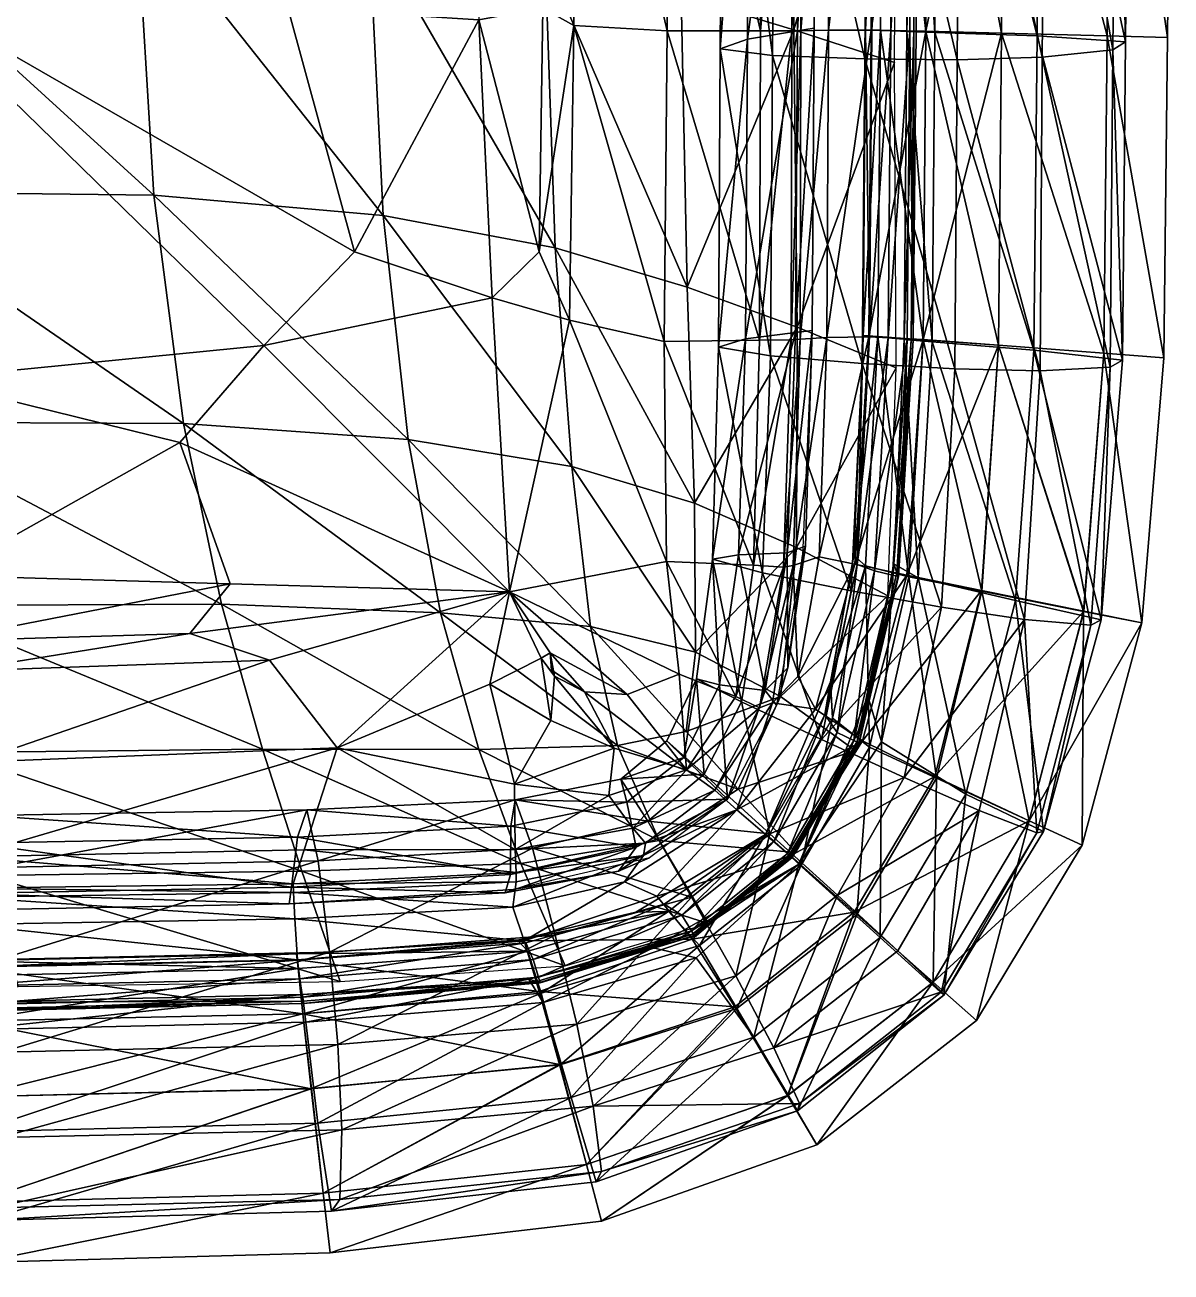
# Model space of a CAD drawing. Header units: centimetres. Extents: x -297 to 297, y -292 to 292.
# Drawn here: x 277.52 to 296.39, y -291.72 to -271.19 of the extents above; entities that cross this region are included whole.
import ezdxf

# ---------------------------------------------------------------- set-up
doc = ezdxf.new("R2010")
doc.units = ezdxf.units.CM
doc.layers.add('fabric', color=7, linetype='Continuous', true_color=0xe499b8)

msp = doc.modelspace()

# ---------------------------------------------------------------- meshes
at = {"layer": 'fabric', "color": 213, "true_color": 0xe158c7}
mesh = msp.add_polyface(dxfattribs=at)
corners = [(280.238, -281.206, 114.013), (281.547, -281.648, 114.074), (276.385, -281.826, 114.147), (276.052, -281.336, 114.131), (280.9, -280.391, 114.061), (276.176, -280.25, 114.15), (285.501, -280.52, 114.314), (269.122, -281.486, 114.812), (269.08, -280.312, 114.817), (281.847, -270.906, 113.877), (281.471, -264.896, 113.659), (284.951, -264.918, 113.647), (284.995, -271.1, 113.868), (275.445, -270.598, 114.016), (274.663, -261.69, 113.669), (282.946, -274.924, 114.047), (285.212, -275.679, 114.07), (281.452, -276.465, 114.09), (280.071, -278.065, 114.041), (275.843, -277.021, 114.164), (268.954, -276.791, 114.832), (279.641, -273.988, 229.042), (279.352, -269.185, 230.625), (274.271, -269.095, 232.444), (274.583, -273.929, 230.679), (280.13, -277.75, 227.476), (275.084, -277.73, 228.904), (283.83, -278.013, 226.117), (283.418, -274.323, 227.438), (283.185, -269.55, 228.818), (280.755, -280.725, 225.851), (275.697, -280.744, 227.073), (281.434, -283.115, 224.14), (284.365, -280.87, 224.752), (286.249, -274.859, 225.789), (286.524, -278.459, 224.725), (283.184, -263.446, 230.354), (286.084, -270.094, 226.97), (274.227, -262.983, 234.248), (279.326, -263.083, 232.302)]
mesh.append_faces([[corners[k] for k in face] for face in [(0, 1, 2), (2, 3, 0), (4, 0, 3), (3, 5, 4), (0, 4, 6), (6, 1, 0), (7, 3, 2), (8, 5, 3), (9, 10, 11), (11, 12, 9), (10, 9, 13), (13, 14, 10), (15, 9, 12), (12, 16, 15), (17, 15, 16), (16, 6, 17), (15, 17, 13), (13, 9, 15), (18, 4, 5), (5, 19, 18), (17, 18, 19), (19, 13, 17), (18, 17, 6), (6, 4, 18), (20, 19, 5), (21, 22, 23), (23, 24, 21), (25, 21, 24), (24, 26, 25), (21, 25, 27), (27, 28, 21), (22, 21, 28), (28, 29, 22), (30, 25, 26), (26, 31, 30), (32, 30, 31), (25, 30, 33), (33, 27, 25), (29, 28, 34), (28, 27, 35), (36, 29, 37), (38, 23, 22), (39, 22, 29), (29, 36, 39)]], dxfattribs={"vtx2": -1, "color": 213})
mesh = msp.add_polyface(dxfattribs=at)
corners = [(291.4, -265.462, 226.881), (291.346, -271.745, 226.215), (292.867, -271.761, 225.98), (289.829, -271.687, 225.986), (289.876, -265.424, 226.647), (289.01, -265.327, 225.769), (288.968, -271.582, 225.11), (290.515, -271.238, 221.035), (290.567, -264.949, 221.706), (290.567, -264.949, 221.458), (290.515, -271.238, 220.786), (290.24, -271.284, 221.752), (290.29, -265.001, 222.421), (289.459, -265.156, 224.068), (289.415, -271.423, 223.405), (291.776, -271.282, 131.295), (291.832, -264.965, 130.921), (292.143, -264.969, 142.95), (292.087, -271.293, 143.383), (291.464, -271.271, 121.68), (291.519, -264.961, 121.433), (290.749, -271.275, 110.215), (290.798, -264.956, 110.013), (291.505, -264.961, 110.013), (291.451, -271.275, 110.214), (290.295, -271.281, 110.669), (290.341, -264.953, 110.466), (286.62, -264.928, 113.643), (286.556, -271.195, 113.864), (286.049, -270.912, 113.852), (286.111, -264.925, 113.643), (284.995, -271.1, 113.868), (285.987, -274.923, 114.026), (288.424, -275.503, 224.065), (288.324, -270.703, 225.064), (286.084, -270.094, 226.97), (286.249, -274.859, 225.789), (283.185, -269.55, 228.818), (290.177, -271.266, 223.083), (290.221, -265.007, 224.089), (291.877, -265.45, 221.81), (291.837, -271.805, 221.063), (286.108, -263.966, 228.37), (288.15, -264.938, 113.643), (289.679, -264.948, 113.19), (289.631, -271.284, 113.396), (288.093, -271.286, 113.859), (290.189, -264.952, 111.828), (290.144, -271.283, 112.031), (291.658, -264.962, 118.023), (291.604, -271.273, 118.225), (292.352, -271.292, 118.181), (292.407, -264.97, 110.012), (291.411, -264.96, 118.154), (291.357, -271.267, 118.358)]
mesh.append_faces([[corners[k] for k in face] for face in [(0, 1, 2), (3, 4, 5), (5, 6, 3), (4, 3, 1), (1, 0, 4), (7, 8, 9), (9, 10, 7), (8, 7, 11), (11, 12, 8), (13, 14, 6), (6, 5, 13), (14, 13, 12), (12, 11, 14), (15, 16, 17), (17, 18, 15), (16, 15, 19), (19, 20, 16), (21, 22, 23), (23, 24, 21), (22, 21, 25), (25, 26, 22), (27, 28, 29), (30, 29, 31), (31, 29, 32), (33, 34, 35), (36, 35, 37), (34, 38, 39), (40, 39, 38), (38, 41, 40), (42, 35, 34), (43, 44, 45), (45, 46, 43), (27, 43, 46), (46, 28, 27), (47, 48, 45), (45, 44, 47), (48, 47, 26), (26, 25, 48), (49, 50, 51), (24, 23, 52), (53, 20, 19), (19, 54, 53), (49, 53, 54), (54, 50, 49)]], dxfattribs={"vtx2": -1, "color": 213})
mesh = msp.add_polyface(dxfattribs=at)
corners = [(292.191, -271.296, 201.417), (292.247, -264.971, 201.956), (292.247, -264.971, 211.671), (292.191, -271.296, 211.122), (292.191, -271.296, 189.455), (292.247, -264.971, 189.93), (292.247, -264.971, 177.231), (292.191, -271.296, 176.959), (292.191, -271.296, 164.869), (292.247, -264.971, 164.869), (292.925, -265.455, 226.649), (292.867, -271.761, 225.98), (294.27, -271.719, 225.142), (294.33, -265.385, 225.811), (291.4, -265.462, 226.881), (292.247, -264.971, 217.438), (292.191, -271.296, 216.85), (292.21, -264.97, 220.28), (292.154, -271.295, 219.65), (295.432, -271.599, 223.56), (295.494, -265.237, 224.226), (295.641, -271.462, 221.963), (295.702, -265.085, 222.626), (294.242, -265.008, 221.738), (294.183, -271.365, 221.078), (292.559, -264.978, 221.343), (292.502, -271.309, 220.686), (292.247, -264.971, 153.854), (292.191, -271.296, 154.126), (292.143, -264.969, 142.95), (292.087, -271.293, 143.383), (295.336, -271.368, 116.19), (295.395, -265, 115.987), (293.654, -264.982, 117.481), (293.597, -271.323, 117.683), (296.329, -271.394, 114.199), (296.389, -265.01, 113.995), (292.097, -264.969, 221.219), (292.041, -271.293, 220.569), (292.352, -271.292, 118.181), (292.407, -264.97, 117.979), (291.658, -264.962, 118.023), (292.407, -264.97, 110.012), (292.352, -271.291, 110.214), (291.451, -271.275, 110.214), (293.654, -264.982, 110.51), (293.597, -271.322, 110.712), (295.395, -265, 112.004), (295.336, -271.367, 112.207)]
mesh.append_faces([[corners[k] for k in face] for face in [(0, 1, 2), (2, 3, 0), (1, 0, 4), (4, 5, 1), (6, 7, 8), (8, 9, 6), (7, 6, 5), (5, 4, 7), (10, 11, 12), (12, 13, 10), (11, 10, 14), (15, 16, 3), (3, 2, 15), (16, 15, 17), (17, 18, 16), (19, 20, 13), (13, 12, 19), (20, 19, 21), (21, 22, 20), (23, 22, 21), (21, 24, 23), (25, 23, 24), (24, 26, 25), (27, 9, 8), (8, 28, 27), (29, 27, 28), (28, 30, 29), (31, 32, 33), (33, 34, 31), (32, 31, 35), (35, 36, 32), (37, 25, 26), (26, 38, 37), (17, 37, 38), (38, 18, 17), (39, 40, 41), (40, 39, 34), (34, 33, 40), (42, 43, 44), (43, 42, 45), (45, 46, 43), (47, 36, 35), (35, 48, 47), (45, 47, 48), (48, 46, 45)]], dxfattribs={"vtx2": -1, "color": 213})
mesh = msp.add_polyface(dxfattribs=at)
corners = [(291.346, -271.745, 226.215), (291.306, -276.763, 225.532), (292.831, -276.852, 225.283), (289.795, -276.637, 225.313), (289.829, -271.687, 225.986), (288.968, -271.582, 225.11), (288.941, -276.495, 224.441), (290.481, -276.217, 220.352), (290.515, -271.238, 221.035), (290.515, -271.238, 220.786), (290.481, -276.217, 220.104), (290.208, -276.252, 221.071), (290.24, -271.284, 221.752), (289.415, -271.423, 223.405), (289.386, -276.355, 222.73), (291.734, -276.339, 131.578), (291.776, -271.282, 131.295), (292.087, -271.293, 143.383), (291.424, -276.309, 121.867), (291.464, -271.271, 121.68), (290.724, -276.334, 110.369), (290.749, -271.275, 110.215), (291.451, -271.275, 110.214), (291.415, -276.325, 110.367), (290.281, -276.361, 110.825), (290.295, -271.281, 110.669), (285.987, -274.923, 114.026), (286.049, -270.912, 113.852), (286.556, -271.195, 113.864), (286.487, -276.049, 114.072), (285.212, -275.679, 114.07), (284.995, -271.1, 113.868), (288.543, -279.061, 223.228), (288.424, -275.503, 224.065), (286.249, -274.859, 225.789), (286.084, -270.094, 226.97), (286.524, -278.459, 224.725), (283.418, -274.323, 227.438), (290.236, -276.164, 222.237), (291.866, -276.832, 220.356), (291.837, -271.805, 221.063), (290.177, -271.266, 223.083), (288.324, -270.703, 225.064), (288.045, -276.402, 114.053), (288.093, -271.286, 113.859), (289.612, -276.378, 113.561), (289.631, -271.284, 113.396), (290.144, -271.283, 112.031), (290.134, -276.37, 112.187), (291.604, -271.273, 118.225), (291.564, -276.316, 118.378), (292.309, -276.37, 118.333), (292.352, -271.291, 110.214), (291.318, -276.299, 118.511), (291.357, -271.267, 118.358)]
mesh.append_faces([[corners[k] for k in face] for face in [(0, 1, 2), (3, 4, 5), (5, 6, 3), (4, 3, 1), (1, 0, 4), (7, 8, 9), (9, 10, 7), (8, 7, 11), (11, 12, 8), (13, 14, 6), (6, 5, 13), (14, 13, 12), (12, 11, 14), (15, 16, 17), (16, 15, 18), (18, 19, 16), (20, 21, 22), (22, 23, 20), (21, 20, 24), (24, 25, 21), (26, 27, 28), (28, 29, 26), (30, 26, 29), (26, 30, 31), (32, 33, 34), (35, 34, 33), (36, 34, 37), (38, 39, 40), (40, 41, 38), (33, 38, 41), (41, 42, 33), (43, 29, 28), (28, 44, 43), (45, 43, 44), (44, 46, 45), (47, 48, 45), (45, 46, 47), (48, 47, 25), (25, 24, 48), (49, 50, 51), (23, 22, 52), (53, 50, 49), (49, 54, 53), (18, 53, 54), (54, 19, 18)]], dxfattribs={"vtx2": -1, "color": 213})
mesh = msp.add_polyface(dxfattribs=at)
corners = [(292.146, -276.379, 200.921), (292.191, -271.296, 201.417), (292.191, -271.296, 211.122), (292.146, -276.379, 210.553), (292.146, -276.379, 189.075), (292.191, -271.296, 189.455), (292.191, -271.296, 176.959), (292.146, -276.379, 176.753), (292.146, -276.379, 164.869), (292.191, -271.296, 164.869), (294.237, -276.88, 224.432), (294.27, -271.719, 225.142), (292.867, -271.761, 225.98), (292.831, -276.852, 225.283), (291.346, -271.745, 226.215), (292.191, -271.296, 216.85), (292.146, -276.379, 216.23), (292.154, -271.295, 219.65), (292.109, -276.376, 218.998), (295.389, -276.824, 222.845), (295.432, -271.599, 223.56), (295.588, -276.705, 221.252), (295.641, -271.462, 221.963), (294.131, -276.542, 220.382), (292.456, -276.406, 220.008), (292.502, -271.309, 220.686), (294.183, -271.365, 221.078), (292.087, -271.293, 143.383), (292.043, -276.369, 143.711), (291.734, -276.339, 131.578), (292.146, -276.379, 154.331), (292.191, -271.296, 154.126), (295.282, -276.593, 116.343), (295.336, -271.368, 116.19), (293.597, -271.323, 117.683), (293.55, -276.461, 117.836), (296.271, -276.668, 114.352), (296.329, -271.394, 114.199), (291.997, -276.368, 219.902), (292.041, -271.293, 220.569), (292.309, -276.37, 118.333), (292.352, -271.292, 118.181), (291.604, -271.273, 118.225), (292.352, -271.291, 110.214), (292.309, -276.368, 110.367), (291.415, -276.325, 110.367), (293.597, -271.322, 110.712), (293.55, -276.459, 110.865), (295.283, -276.591, 112.36), (295.336, -271.367, 112.207)]
mesh.append_faces([[corners[k] for k in face] for face in [(0, 1, 2), (2, 3, 0), (1, 0, 4), (4, 5, 1), (6, 7, 8), (8, 9, 6), (7, 6, 5), (5, 4, 7), (10, 11, 12), (13, 12, 14), (15, 16, 3), (3, 2, 15), (16, 15, 17), (17, 18, 16), (19, 20, 11), (11, 10, 19), (20, 19, 21), (21, 22, 20), (23, 24, 25), (25, 26, 23), (21, 23, 26), (26, 22, 21), (27, 28, 29), (30, 28, 27), (27, 31, 30), (8, 30, 31), (31, 9, 8), (32, 33, 34), (34, 35, 32), (33, 32, 36), (36, 37, 33), (38, 18, 17), (17, 39, 38), (24, 38, 39), (39, 25, 24), (40, 41, 42), (41, 40, 35), (35, 34, 41), (43, 44, 45), (44, 43, 46), (46, 47, 44), (48, 47, 46), (46, 49, 48), (36, 48, 49), (49, 37, 36)]], dxfattribs={"vtx2": -1, "color": 213})
mesh = msp.add_polyface(dxfattribs=at)
corners = [(291.904, -280.269, 200.54), (292.146, -276.379, 200.921), (292.146, -276.379, 210.553), (291.902, -280.267, 210.087), (291.904, -280.269, 188.806), (292.146, -276.379, 189.075), (292.146, -276.379, 176.753), (291.904, -280.269, 176.615), (291.904, -280.269, 164.869), (292.146, -276.379, 164.869), (292.831, -276.852, 225.283), (292.61, -280.775, 224.683), (293.976, -280.978, 223.803), (294.237, -276.88, 224.432), (292.867, -271.761, 225.98), (291.306, -276.763, 225.532), (292.146, -276.379, 216.23), (291.896, -280.262, 215.716), (292.109, -276.376, 218.998), (291.875, -280.208, 218.466), (295.07, -281.068, 222.19), (295.389, -276.824, 222.845), (295.238, -280.984, 220.595), (295.588, -276.705, 221.252), (294.131, -276.542, 220.382), (293.828, -280.663, 219.771), (292.456, -276.406, 220.008), (292.228, -280.292, 219.451), (292.146, -276.379, 154.331), (291.904, -280.269, 154.47), (292.043, -276.369, 143.711), (291.805, -280.246, 143.929), (294.95, -280.845, 116.456), (295.282, -276.593, 116.343), (293.55, -276.461, 117.836), (293.274, -280.513, 117.945), (295.906, -281.034, 114.472), (296.271, -276.668, 114.352), (291.997, -276.368, 219.902), (291.828, -280.061, 219.372), (292.07, -280.276, 118.449), (292.309, -276.37, 118.333), (291.564, -276.316, 118.378), (292.041, -280.247, 110.485), (292.309, -276.368, 110.367), (293.55, -276.459, 110.865), (293.267, -280.502, 110.985), (295.283, -276.591, 112.36), (294.951, -280.842, 112.48)]
mesh.append_faces([[corners[k] for k in face] for face in [(0, 1, 2), (2, 3, 0), (1, 0, 4), (4, 5, 1), (6, 7, 8), (8, 9, 6), (7, 6, 5), (5, 4, 7), (10, 11, 12), (12, 13, 10), (14, 10, 13), (11, 10, 15), (16, 17, 3), (3, 2, 16), (17, 16, 18), (18, 19, 17), (20, 21, 13), (13, 12, 20), (21, 20, 22), (22, 23, 21), (24, 23, 22), (22, 25, 24), (26, 24, 25), (25, 27, 26), (28, 9, 8), (8, 29, 28), (30, 28, 29), (29, 31, 30), (32, 33, 34), (34, 35, 32), (33, 32, 36), (36, 37, 33), (38, 26, 27), (27, 39, 38), (18, 38, 39), (39, 19, 18), (40, 41, 42), (41, 40, 35), (35, 34, 41), (43, 44, 45), (45, 46, 43), (47, 37, 36), (36, 48, 47), (45, 47, 48), (48, 46, 45)]], dxfattribs={"vtx2": -1, "color": 213})
mesh = msp.add_polyface(dxfattribs=at)
corners = [(291.306, -276.763, 225.532), (291.122, -280.504, 224.96), (292.61, -280.775, 224.683), (289.661, -280.209, 224.765), (289.795, -276.637, 225.313), (288.941, -276.495, 224.441), (288.84, -279.981, 223.901), (290.37, -279.768, 219.81), (290.481, -276.217, 220.352), (290.481, -276.217, 220.104), (290.323, -279.922, 219.579), (290.071, -279.881, 220.503), (290.208, -276.252, 221.071), (289.386, -276.355, 222.73), (289.268, -279.911, 222.174), (291.507, -280.178, 131.758), (291.734, -276.339, 131.578), (292.043, -276.369, 143.711), (291.805, -280.246, 143.929), (291.223, -280.069, 121.979), (291.424, -276.309, 121.867), (290.598, -279.944, 110.481), (290.724, -276.334, 110.369), (291.415, -276.325, 110.367), (291.181, -280.065, 110.484), (290.169, -280.087, 110.942), (290.281, -276.361, 110.825), (286.487, -276.049, 114.072), (285.501, -280.52, 114.314), (285.212, -275.679, 114.07), (288.561, -281.514, 222.476), (288.543, -279.061, 223.228), (286.524, -278.459, 224.725), (286.832, -281.094, 223.672), (283.83, -278.013, 226.117), (286.249, -274.859, 225.789), (290.236, -276.164, 222.237), (288.424, -275.503, 224.065), (290.221, -279.793, 221.551), (291.866, -276.832, 220.356), (291.727, -280.59, 219.786), (288.045, -276.402, 114.053), (289.612, -276.378, 113.561), (289.513, -280.081, 113.686), (288.085, -280.021, 114.196), (290.134, -276.37, 112.187), (290.007, -280.118, 112.306), (291.564, -276.316, 118.378), (291.361, -280.092, 118.495), (292.07, -280.276, 118.449), (292.309, -276.368, 110.367), (292.041, -280.247, 110.485), (291.318, -276.299, 118.511), (291.169, -279.922, 118.613)]
mesh.append_faces([[corners[k] for k in face] for face in [(0, 1, 2), (3, 4, 5), (5, 6, 3), (4, 3, 1), (1, 0, 4), (7, 8, 9), (9, 10, 7), (8, 7, 11), (11, 12, 8), (13, 14, 6), (6, 5, 13), (14, 13, 12), (12, 11, 14), (15, 16, 17), (17, 18, 15), (16, 15, 19), (19, 20, 16), (21, 22, 23), (23, 24, 21), (22, 21, 25), (25, 26, 22), (27, 28, 29), (30, 31, 32), (33, 32, 34), (35, 32, 31), (36, 37, 31), (31, 38, 36), (39, 36, 38), (38, 40, 39), (41, 42, 43), (43, 44, 41), (27, 41, 44), (44, 28, 27), (45, 46, 43), (43, 42, 45), (46, 45, 26), (26, 25, 46), (47, 48, 49), (50, 51, 24), (24, 23, 50), (52, 20, 19), (19, 53, 52), (47, 52, 53), (53, 48, 47)]], dxfattribs={"vtx2": -1, "color": 213})
mesh = msp.add_polyface(dxfattribs=at)
corners = [(287.776, -284.299, 224.509), (287.332, -283.605, 223.664), (285.592, -283.947, 223.961), (288.705, -283.525, 224.409), (288.091, -282.976, 223.572), (288.367, -283.251, 221.776), (288.575, -281.955, 223.631), (287.432, -283.984, 221.894), (285.521, -284.378, 222.232), (289.09, -283.938, 219.376), (287.583, -284.726, 220.203), (286.832, -281.094, 223.672), (287.277, -283.05, 222.494), (288.407, -282.82, 221.931), (288.561, -281.514, 222.476), (286.524, -278.459, 224.725), (283.83, -278.013, 226.117), (284.365, -280.87, 224.752), (284.993, -283.12, 223.272), (287.962, -284.615, 221.052), (289.265, -283.77, 220.811), (285.687, -284.994, 221.603), (288.29, -281.878, 114.257), (287.437, -282.211, 114.402), (285.501, -280.52, 114.314), (288.085, -280.021, 114.196), (288.412, -283.452, 114.003), (285.59, -284.765, 113.68), (285.582, -283.689, 114.194), (287.133, -283.874, 114.245), (287.219, -283.094, 114.392), (286.18, -282.639, 114.441), (287.53, -284.413, 113.767), (285.173, -282.043, 114.399), (288.88, -283.786, 112.441), (286.731, -282.167, 114.715), (286.237, -281.912, 114.948), (286.191, -281.812, 114.554), (286.166, -281.528, 114.955), (286.02, -281.612, 114.854)]
mesh.append_faces([[corners[k] for k in face] for face in [(0, 1, 2), (1, 0, 3), (3, 4, 1), (5, 4, 6), (7, 8, 2), (2, 1, 7), (5, 7, 1), (1, 4, 5), (7, 5, 9), (9, 10, 7), (11, 12, 13), (13, 14, 11), (15, 11, 14), (16, 17, 11), (12, 11, 17), (17, 18, 12), (12, 19, 20), (20, 13, 12), (19, 12, 18), (18, 21, 19), (22, 23, 24), (24, 25, 22), (26, 23, 22), (27, 28, 29), (30, 29, 28), (28, 31, 30), (29, 30, 26), (26, 32, 29), (33, 31, 28), (32, 26, 34), (35, 23, 26), (26, 30, 35), (36, 35, 30), (30, 31, 36), (35, 36, 37), (37, 38, 35), (23, 35, 38), (38, 24, 23), (39, 33, 24), (24, 38, 39), (36, 39, 38), (38, 37, 36), (39, 36, 31), (31, 33, 39)]], dxfattribs={"vtx2": -1, "color": 213})
mesh = msp.add_polyface(dxfattribs=at)
corners = [(289.782, -284.504, 224.529), (288.705, -283.525, 224.409), (287.776, -284.299, 224.509), (289.316, -282.333, 224.479), (289.661, -280.209, 224.765), (288.84, -279.981, 223.901), (288.575, -281.955, 223.631), (288.091, -282.976, 223.572), (290.636, -282.953, 224.629), (290.082, -281.772, 219.56), (290.37, -279.768, 219.81), (290.323, -279.922, 219.579), (289.894, -282.387, 219.384), (289.706, -282.149, 220.172), (289.09, -283.938, 219.376), (290.071, -279.881, 220.503), (288.954, -282.052, 221.862), (289.268, -279.911, 222.174), (288.367, -283.251, 221.776), (289.826, -282.352, 111.032), (290.244, -281.917, 110.556), (290.535, -282.452, 110.576), (289.242, -284.11, 110.836), (290.169, -280.087, 110.942), (289.958, -282.246, 221.027), (288.561, -281.514, 222.476), (288.407, -282.82, 221.931), (289.265, -283.77, 220.811), (291.188, -283.134, 219.451), (290.212, -284.815, 219.35), (290.221, -279.793, 221.551), (288.543, -279.061, 223.228), (289.227, -282.244, 113.773), (288.29, -281.878, 114.257), (288.085, -280.021, 114.196), (289.513, -280.081, 113.686), (288.412, -283.452, 114.003), (287.736, -284.658, 112.397), (288.88, -283.786, 112.441), (289.613, -282.432, 112.401), (290.007, -280.118, 112.306), (291.307, -282.975, 110.585), (290.124, -284.867, 110.629), (290.077, -284.83, 144.058), (289.853, -284.629, 131.827), (290.895, -282.84, 131.825), (289.712, -284.515, 120.138), (290.687, -282.544, 122.003)]
mesh.append_faces([[corners[k] for k in face] for face in [(0, 1, 2), (3, 4, 5), (5, 6, 3), (1, 3, 6), (6, 7, 1), (3, 1, 0), (0, 8, 3), (4, 3, 8), (9, 10, 11), (11, 12, 9), (13, 9, 12), (12, 14, 13), (9, 13, 15), (15, 10, 9), (16, 6, 5), (5, 17, 16), (13, 16, 17), (17, 15, 13), (16, 13, 14), (14, 18, 16), (6, 16, 18), (19, 20, 21), (21, 22, 19), (20, 19, 23), (24, 25, 26), (26, 27, 24), (28, 24, 27), (27, 29, 28), (25, 24, 30), (30, 31, 25), (32, 33, 34), (34, 35, 32), (33, 32, 36), (37, 38, 22), (39, 38, 36), (36, 32, 39), (40, 39, 32), (32, 35, 40), (39, 40, 23), (23, 19, 39), (38, 39, 19), (19, 22, 38), (41, 42, 22), (43, 44, 45), (44, 46, 47)]], dxfattribs={"vtx2": -1, "color": 213})
mesh = msp.add_polyface(dxfattribs=at)
corners = [(290.152, -284.897, 200.297), (291.255, -283.016, 200.344), (291.247, -283.009, 209.846), (290.14, -284.886, 209.787), (290.152, -284.897, 188.635), (291.255, -283.016, 188.668), (291.255, -283.016, 176.544), (290.152, -284.897, 176.527), (291.255, -283.016, 164.869), (290.152, -284.897, 164.869), (292.61, -280.775, 224.683), (291.122, -280.504, 224.96), (290.636, -282.953, 224.629), (291.995, -283.579, 224.304), (289.782, -284.504, 224.529), (289.661, -280.209, 224.765), (291.224, -282.987, 215.447), (291.251, -282.786, 218.194), (290.261, -285.008, 218.621), (290.104, -284.854, 215.38), (290.783, -282.006, 118.662), (290.817, -282.603, 118.591), (291.361, -280.092, 118.495), (291.169, -279.922, 118.613), (290.687, -282.544, 122.003), (291.223, -280.069, 121.979), (289.712, -284.515, 120.138), (291.255, -283.016, 154.541), (291.165, -282.972, 144.035), (291.805, -280.246, 143.929), (290.152, -284.897, 154.559), (290.077, -284.83, 144.058), (290.244, -281.917, 110.556), (290.598, -279.944, 110.481), (291.181, -280.065, 110.484), (290.535, -282.452, 110.576), (290.169, -280.087, 110.942), (289.958, -282.246, 221.027), (291.188, -283.134, 219.451), (291.727, -280.59, 219.786), (290.221, -279.793, 221.551), (291.398, -282.239, 219.131), (291.624, -282.991, 219.156), (291.425, -283.08, 118.539), (290.301, -285.023, 118.576), (289.242, -284.11, 110.836), (291.307, -282.975, 110.585), (292.041, -280.247, 110.485), (290.124, -284.867, 110.629), (292.501, -283.563, 111.087), (290.895, -282.84, 131.825), (291.507, -280.178, 131.758), (289.853, -284.629, 131.827)]
mesh.append_faces([[corners[k] for k in face] for face in [(0, 1, 2), (2, 3, 0), (1, 0, 4), (4, 5, 1), (6, 5, 4), (4, 7, 6), (8, 6, 7), (7, 9, 8), (10, 11, 12), (13, 12, 14), (12, 11, 15), (16, 17, 18), (18, 19, 16), (2, 16, 19), (19, 3, 2), (20, 21, 22), (22, 23, 20), (24, 20, 23), (23, 25, 24), (20, 24, 26), (26, 21, 20), (27, 28, 29), (27, 8, 9), (9, 30, 27), (28, 27, 30), (30, 31, 28), (32, 33, 34), (34, 35, 32), (36, 33, 32), (37, 38, 39), (39, 40, 37), (41, 42, 18), (18, 17, 41), (22, 21, 43), (44, 43, 21), (21, 26, 44), (45, 35, 46), (47, 46, 35), (35, 34, 47), (48, 46, 49), (50, 24, 25), (25, 51, 50), (28, 50, 51), (50, 28, 31), (24, 50, 52)]], dxfattribs={"vtx2": -1, "color": 213})
mesh = msp.add_polyface(dxfattribs=at)
corners = [(291.255, -283.016, 200.344), (291.904, -280.269, 200.54), (291.902, -280.267, 210.087), (291.247, -283.009, 209.846), (291.255, -283.016, 188.668), (291.904, -280.269, 188.806), (291.255, -283.016, 176.544), (291.255, -283.016, 164.869), (291.904, -280.269, 164.869), (291.904, -280.269, 176.615), (291.995, -283.579, 224.304), (293.23, -284.121, 223.373), (293.976, -280.978, 223.803), (292.61, -280.775, 224.683), (290.636, -282.953, 224.629), (291.224, -282.987, 215.447), (291.896, -280.262, 215.716), (291.251, -282.786, 218.194), (291.875, -280.208, 218.466), (294.178, -284.488, 221.702), (295.07, -281.068, 222.19), (294.288, -284.468, 220.097), (295.238, -280.984, 220.595), (293.012, -283.852, 219.364), (291.624, -282.991, 219.156), (292.228, -280.292, 219.451), (293.828, -280.663, 219.771), (291.805, -280.246, 143.929), (291.904, -280.269, 154.47), (291.255, -283.016, 154.541), (294.056, -284.295, 116.538), (294.95, -280.845, 116.456), (293.274, -280.513, 117.945), (292.53, -283.592, 118.017), (294.924, -284.694, 114.571), (295.906, -281.034, 114.472), (291.398, -282.239, 219.131), (291.828, -280.061, 219.372), (291.425, -283.08, 118.539), (292.07, -280.276, 118.449), (291.361, -280.092, 118.495), (291.218, -285.836, 118.042), (291.307, -282.975, 110.585), (292.041, -280.247, 110.485), (293.267, -280.502, 110.985), (292.501, -283.563, 111.087), (291.507, -280.178, 131.758), (291.165, -282.972, 144.035), (294.951, -280.842, 112.48), (294.056, -284.293, 112.585)]
mesh.append_faces([[corners[k] for k in face] for face in [(0, 1, 2), (2, 3, 0), (1, 0, 4), (4, 5, 1), (6, 7, 8), (8, 9, 6), (4, 6, 9), (9, 5, 4), (10, 11, 12), (12, 13, 10), (14, 10, 13), (15, 3, 2), (2, 16, 15), (17, 15, 16), (16, 18, 17), (19, 20, 12), (12, 11, 19), (20, 19, 21), (21, 22, 20), (23, 24, 25), (25, 26, 23), (21, 23, 26), (26, 22, 21), (27, 28, 29), (7, 29, 28), (28, 8, 7), (30, 31, 32), (32, 33, 30), (31, 30, 34), (34, 35, 31), (36, 17, 18), (18, 37, 36), (24, 36, 37), (37, 25, 24), (38, 39, 40), (41, 33, 38), (39, 38, 33), (33, 32, 39), (42, 43, 44), (44, 45, 42), (46, 27, 47), (48, 49, 45), (45, 44, 48), (49, 48, 35), (35, 34, 49)]], dxfattribs={"vtx2": -1, "color": 213})
mesh = msp.add_polyface(dxfattribs=at)
corners = [(286.253, -286.175, 225.008), (282.533, -286.455, 225.599), (282.673, -287.978, 225.344), (282.351, -284.953, 225.385), (285.876, -284.745, 224.82), (285.592, -283.947, 223.961), (282.164, -284.109, 224.515), (277.011, -285.063, 226.216), (277.1, -286.578, 226.444), (281.874, -285.657, 220.432), (285.43, -285.478, 219.867), (285.557, -285.423, 219.634), (281.874, -285.657, 220.183), (281.908, -285.383, 221.15), (285.516, -285.175, 220.559), (276.877, -284.206, 225.341), (282.011, -284.56, 222.808), (285.521, -284.378, 222.232), (282.049, -286.892, 131.551), (282.006, -286.586, 121.849), (285.766, -286.304, 121.967), (285.888, -286.576, 131.74), (285.976, -286.866, 143.907), (282.092, -287.197, 143.679), (281.962, -285.904, 110.355), (285.555, -285.715, 110.471), (285.741, -286.271, 110.474), (282.01, -286.582, 110.353), (281.942, -285.473, 110.811), (285.611, -285.297, 110.934), (280.755, -280.725, 225.851), (281.434, -283.115, 224.14), (284.993, -283.12, 223.272), (284.365, -280.87, 224.752), (282.713, -286.939, 220.437), (282.081, -285.123, 222.317), (276.888, -285.192, 223.26), (286.413, -286.679, 219.841), (285.687, -284.994, 221.603), (282.661, -283.091, 114.095), (282.116, -284.77, 113.561), (276.562, -284.883, 113.678), (281.547, -281.648, 114.074), (276.681, -283.325, 114.152), (285.501, -280.52, 114.314), (285.173, -282.043, 114.399), (285.582, -283.689, 114.194), (285.59, -284.765, 113.68), (285.611, -285.141, 112.298), (281.935, -285.33, 112.173), (285.798, -286.439, 118.485), (282.018, -286.726, 118.363), (282.099, -287.468, 118.319), (285.987, -287.105, 110.475), (281.991, -286.482, 118.497), (285.633, -286.259, 118.603)]
mesh.append_faces([[corners[k] for k in face] for face in [(0, 1, 2), (3, 4, 5), (5, 6, 3), (7, 3, 6), (8, 1, 3), (4, 3, 1), (9, 10, 11), (11, 12, 9), (10, 9, 13), (13, 14, 10), (15, 6, 16), (17, 16, 6), (6, 5, 17), (16, 17, 14), (14, 13, 16), (18, 19, 20), (20, 21, 18), (21, 22, 23), (24, 25, 26), (26, 27, 24), (25, 24, 28), (28, 29, 25), (30, 31, 32), (32, 33, 30), (34, 35, 36), (35, 34, 37), (31, 35, 38), (38, 32, 31), (39, 40, 41), (42, 39, 43), (39, 42, 44), (44, 45, 39), (46, 39, 45), (39, 46, 47), (47, 40, 39), (48, 49, 40), (40, 47, 48), (49, 48, 29), (29, 28, 49), (50, 51, 52), (27, 26, 53), (54, 51, 50), (50, 55, 54), (19, 54, 55), (55, 20, 19)]], dxfattribs={"vtx2": -1, "color": 213})
mesh = msp.add_polyface(dxfattribs=at)
corners = [(269.665, -285.211, 227.327), (277.011, -285.063, 226.216), (276.877, -284.206, 225.341), (269.717, -286.73, 227.56), (277.1, -286.578, 226.444), (282.533, -286.455, 225.599), (277.141, -288.101, 226.207), (282.164, -284.109, 224.515), (282.351, -284.953, 225.385), (276.501, -285.765, 221.277), (281.874, -285.657, 220.432), (281.874, -285.657, 220.183), (276.501, -285.765, 221.028), (276.551, -285.488, 221.992), (281.908, -285.383, 221.15), (282.011, -284.56, 222.808), (276.7, -284.658, 223.639), (269.558, -284.35, 226.45), (269.389, -284.801, 224.748), (282.049, -286.892, 131.551), (282.092, -287.197, 143.679), (276.592, -287.323, 143.379), (276.574, -287.015, 131.407), (282.006, -286.586, 121.849), (276.556, -286.705, 121.915), (282.107, -287.298, 154.311), (276.598, -287.426, 154.1), (276.536, -285.999, 110.494), (281.962, -285.904, 110.355), (282.01, -286.582, 110.353), (276.557, -286.696, 110.493), (276.525, -285.551, 110.948), (281.942, -285.473, 110.811), (275.697, -280.744, 227.073), (276.329, -283.166, 225.191), (281.434, -283.115, 224.14), (282.081, -285.123, 222.317), (276.888, -285.192, 223.26), (277.409, -287.02, 221.306), (282.713, -286.939, 220.437), (269.849, -285.392, 224.502), (270.245, -287.176, 222.489), (276.562, -284.883, 113.678), (276.681, -283.325, 114.152), (282.661, -283.091, 114.095), (276.385, -281.826, 114.147), (281.547, -281.648, 114.074), (269.18, -285.027, 114.358), (281.935, -285.33, 112.173), (276.522, -285.402, 112.31), (282.116, -284.77, 113.561), (282.102, -287.261, 219.074), (282.09, -287.15, 219.98), (276.592, -287.276, 220.808), (276.592, -287.593, 118.46), (282.099, -287.468, 118.319), (282.018, -286.726, 118.363), (276.56, -286.846, 118.504), (282.097, -287.468, 110.352), (276.591, -287.593, 110.493), (281.991, -286.482, 118.497), (276.55, -286.6, 118.635)]
mesh.append_faces([[corners[k] for k in face] for face in [(0, 1, 2), (3, 4, 1), (5, 4, 6), (7, 2, 1), (8, 1, 4), (9, 10, 11), (11, 12, 9), (10, 9, 13), (13, 14, 10), (15, 16, 2), (16, 15, 14), (14, 13, 16), (17, 2, 16), (18, 16, 13), (19, 20, 21), (21, 22, 19), (23, 19, 22), (22, 24, 23), (20, 25, 26), (27, 28, 29), (29, 30, 27), (28, 27, 31), (31, 32, 28), (33, 34, 35), (36, 35, 34), (34, 37, 36), (37, 38, 39), (40, 37, 34), (41, 38, 37), (42, 43, 44), (43, 45, 46), (43, 42, 47), (48, 49, 42), (42, 50, 48), (49, 48, 32), (32, 31, 49), (51, 52, 53), (54, 55, 56), (56, 57, 54), (58, 59, 30), (30, 29, 58), (60, 23, 24), (24, 61, 60), (56, 60, 61), (61, 57, 56)]], dxfattribs={"vtx2": -1, "color": 213})
mesh = msp.add_polyface(dxfattribs=at)
corners = [(290.152, -284.897, 188.635), (290.152, -284.897, 200.297), (288.544, -286.187, 200.363), (288.544, -286.187, 176.551), (290.152, -284.897, 176.527), (290.897, -285.518, 224.175), (289.223, -286.847, 224.323), (289.85, -288.03, 223.39), (291.892, -286.431, 223.212), (289.782, -284.504, 224.529), (291.995, -283.579, 224.304), (293.23, -284.121, 223.373), (288.513, -286.158, 215.473), (290.104, -284.854, 215.38), (290.261, -285.008, 218.621), (290.27, -288.947, 221.724), (290.241, -289.066, 220.125), (292.651, -287.161, 219.895), (292.612, -287.106, 221.506), (294.178, -284.488, 221.702), (294.288, -284.468, 220.097), (291.603, -286.215, 219.218), (289.519, -287.856, 219.392), (293.012, -283.852, 219.364), (291.624, -282.991, 219.156), (292.474, -286.949, 116.57), (294.056, -284.295, 116.538), (292.53, -283.592, 118.017), (291.218, -285.836, 118.042), (293.186, -287.581, 114.615), (294.924, -284.694, 114.571), (290.079, -288.813, 116.533), (289.239, -287.381, 118.011), (290.556, -289.628, 114.566), (291.425, -283.08, 118.539), (290.301, -285.023, 118.576), (288.507, -286.241, 110.58), (290.124, -284.867, 110.629), (291.173, -285.795, 111.133), (289.206, -287.355, 111.082), (292.501, -283.563, 111.087), (294.056, -284.293, 112.585), (292.473, -286.948, 112.632), (290.077, -288.813, 112.58)]
mesh.append_faces([[corners[k] for k in face] for face in [(0, 1, 2), (3, 4, 0), (5, 6, 7), (7, 8, 5), (6, 5, 9), (9, 5, 10), (11, 10, 5), (5, 8, 11), (12, 13, 14), (15, 16, 17), (17, 18, 15), (7, 15, 18), (18, 8, 7), (18, 19, 11), (11, 8, 18), (19, 18, 17), (17, 20, 19), (14, 21, 22), (16, 22, 21), (21, 17, 16), (23, 20, 17), (17, 21, 23), (24, 23, 21), (21, 14, 24), (25, 26, 27), (27, 28, 25), (26, 25, 29), (29, 30, 26), (31, 25, 28), (28, 32, 31), (25, 31, 33), (33, 29, 25), (34, 35, 28), (32, 28, 35), (36, 37, 38), (38, 39, 36), (40, 38, 37), (41, 42, 38), (38, 40, 41), (42, 41, 30), (30, 29, 42), (43, 39, 38), (38, 42, 43), (33, 43, 42), (42, 29, 33)]], dxfattribs={"vtx2": -1, "color": 213})
mesh = msp.add_polyface(dxfattribs=at)
corners = [(288.544, -286.187, 200.363), (288.536, -286.18, 209.869), (286.003, -286.961, 210.132), (288.544, -286.187, 188.682), (286.005, -286.962, 200.578), (286.005, -286.962, 164.869), (288.544, -286.187, 164.869), (288.544, -286.187, 176.551), (286.005, -286.962, 176.629), (282.533, -286.455, 225.599), (286.253, -286.175, 225.008), (285.876, -284.745, 224.82), (288.495, -285.552, 224.653), (286.605, -287.641, 224.722), (285.592, -283.947, 223.961), (287.776, -284.299, 224.509), (288.513, -286.158, 215.473), (285.997, -286.955, 215.767), (288.334, -286.2, 218.223), (287.294, -285.122, 219.597), (287.803, -284.9, 219.412), (285.557, -285.423, 219.634), (285.43, -285.478, 219.867), (287.583, -284.726, 220.203), (285.516, -285.175, 220.559), (289.09, -283.938, 219.376), (285.521, -284.378, 222.232), (287.432, -283.984, 221.894), (288.337, -285.848, 131.815), (288.493, -286.102, 144.024), (285.976, -286.866, 143.907), (285.888, -286.576, 131.74), (288.044, -285.666, 121.996), (285.766, -286.304, 121.967), (288.544, -286.187, 154.534), (286.005, -286.962, 154.456), (287.392, -285.296, 110.55), (287.922, -285.534, 110.571), (285.741, -286.271, 110.474), (285.555, -285.715, 110.471), (287.706, -284.866, 111.028), (285.611, -285.297, 110.934), (286.413, -286.679, 219.841), (285.687, -284.994, 221.603), (282.081, -285.123, 222.317), (288.767, -285.984, 219.479), (287.962, -284.615, 221.052), (287.133, -283.874, 114.245), (287.53, -284.413, 113.767), (285.59, -284.765, 113.68), (287.736, -284.658, 112.397), (285.611, -285.141, 112.298), (288.88, -283.786, 112.441), (286.02, -287.131, 118.439), (288.627, -286.344, 118.534), (288.116, -285.788, 118.586), (285.798, -286.439, 118.485), (288.507, -286.241, 110.58), (287.58, -285.798, 118.655), (285.633, -286.259, 118.603)]
mesh.append_faces([[corners[k] for k in face] for face in [(0, 1, 2), (3, 0, 4), (5, 6, 7), (8, 7, 3), (9, 10, 11), (12, 10, 13), (14, 11, 15), (12, 15, 11), (11, 10, 12), (2, 1, 16), (17, 16, 18), (19, 20, 21), (21, 22, 19), (23, 19, 22), (22, 24, 23), (19, 23, 25), (25, 20, 19), (26, 27, 23), (23, 24, 26), (28, 29, 30), (30, 31, 28), (32, 28, 31), (31, 33, 32), (34, 6, 5), (29, 34, 35), (36, 37, 38), (38, 39, 36), (40, 36, 39), (39, 41, 40), (42, 43, 44), (45, 46, 43), (43, 42, 45), (47, 48, 49), (50, 51, 49), (49, 48, 50), (52, 50, 48), (51, 50, 40), (40, 41, 51), (53, 54, 55), (55, 56, 53), (38, 37, 57), (58, 32, 33), (33, 59, 58), (55, 58, 59), (59, 56, 55)]], dxfattribs={"vtx2": -1, "color": 213})
mesh = msp.add_polyface(dxfattribs=at)
corners = [(288.544, -286.187, 200.363), (288.544, -286.187, 188.682), (290.152, -284.897, 188.635), (288.536, -286.18, 209.869), (290.152, -284.897, 200.297), (290.14, -284.886, 209.787), (290.152, -284.897, 176.527), (288.544, -286.187, 176.551), (288.544, -286.187, 164.869), (290.152, -284.897, 164.869), (286.877, -288.989, 223.838), (289.85, -288.03, 223.39), (289.223, -286.847, 224.323), (289.782, -284.504, 224.529), (288.495, -285.552, 224.653), (286.605, -287.641, 224.722), (287.776, -284.299, 224.509), (290.104, -284.854, 215.38), (288.513, -286.158, 215.473), (290.261, -285.008, 218.621), (288.334, -286.2, 218.223), (290.27, -288.947, 221.724), (290.241, -289.066, 220.125), (287.014, -290.068, 222.231), (289.519, -287.856, 219.392), (286.925, -290.235, 220.645), (288.571, -286.551, 219.186), (286.514, -288.85, 219.824), (288.337, -285.848, 131.815), (288.044, -285.666, 121.996), (289.712, -284.515, 120.138), (289.853, -284.629, 131.827), (288.493, -286.102, 144.024), (290.077, -284.83, 144.058), (288.544, -286.187, 154.534), (290.152, -284.897, 154.559), (287.392, -285.296, 110.55), (287.706, -284.866, 111.028), (289.242, -284.11, 110.836), (287.922, -285.534, 110.571), (287.962, -284.615, 221.052), (288.767, -285.984, 219.479), (290.212, -284.815, 219.35), (289.265, -283.77, 220.811), (286.767, -289.95, 116.443), (290.079, -288.813, 116.533), (289.239, -287.381, 118.011), (287.015, -290.887, 114.457), (290.556, -289.628, 114.566), (287.736, -284.658, 112.397), (287.862, -286.382, 219.167), (288.627, -286.344, 118.534), (290.301, -285.023, 118.576), (288.116, -285.788, 118.586), (286.332, -288.309, 117.934), (290.124, -284.867, 110.629), (288.507, -286.241, 110.58), (287.58, -285.798, 118.655), (290.077, -288.813, 112.58), (289.206, -287.355, 111.082), (286.764, -289.951, 112.467)]
mesh.append_faces([[corners[k] for k in face] for face in [(0, 1, 2), (3, 0, 4), (4, 5, 3), (6, 7, 8), (8, 9, 6), (2, 1, 7), (10, 11, 12), (13, 14, 12), (15, 12, 14), (16, 14, 13), (17, 18, 3), (3, 5, 17), (19, 20, 18), (21, 11, 10), (22, 21, 23), (24, 22, 25), (26, 24, 27), (24, 26, 19), (28, 29, 30), (30, 31, 28), (32, 28, 31), (31, 33, 32), (34, 32, 33), (33, 35, 34), (8, 34, 35), (35, 9, 8), (36, 37, 38), (38, 39, 36), (40, 41, 42), (42, 43, 40), (44, 45, 46), (47, 48, 45), (38, 37, 49), (50, 20, 19), (19, 26, 50), (51, 52, 30), (30, 53, 51), (54, 46, 51), (52, 51, 46), (55, 56, 39), (39, 38, 55), (57, 53, 30), (30, 29, 57), (58, 48, 47), (59, 58, 60)]], dxfattribs={"vtx2": -1, "color": 213})
mesh = msp.add_polyface(dxfattribs=at)
corners = [(282.107, -287.298, 200.976), (286.005, -286.962, 200.578), (286.003, -286.961, 210.132), (282.107, -287.298, 189.113), (286.005, -286.962, 188.833), (282.107, -287.298, 164.869), (286.005, -286.962, 164.869), (286.005, -286.962, 176.629), (282.107, -287.298, 176.773), (288.544, -286.187, 200.363), (288.544, -286.187, 188.682), (288.544, -286.187, 176.551), (282.739, -289.383, 224.488), (286.877, -288.989, 223.838), (286.605, -287.641, 224.722), (282.673, -287.978, 225.344), (286.253, -286.175, 225.008), (289.223, -286.847, 224.323), (282.107, -287.298, 210.62), (285.997, -286.955, 215.767), (282.704, -290.528, 222.903), (287.014, -290.068, 222.231), (282.57, -290.722, 221.314), (286.925, -290.235, 220.645), (288.513, -286.158, 215.473), (288.334, -286.2, 218.223), (285.948, -286.938, 218.519), (290.27, -288.947, 221.724), (290.241, -289.066, 220.125), (286.054, -287.283, 219.506), (286.514, -288.85, 219.824), (282.345, -289.273, 220.452), (289.519, -287.856, 219.392), (288.571, -286.551, 219.186), (285.976, -286.866, 143.907), (286.005, -286.962, 154.456), (282.107, -287.298, 154.311), (288.544, -286.187, 154.534), (288.493, -286.102, 144.024), (289.239, -287.381, 118.011), (286.332, -288.309, 117.934), (286.767, -289.95, 116.443), (290.079, -288.813, 116.533), (287.015, -290.887, 114.457), (282.432, -290.425, 116.318), (282.544, -291.409, 114.322), (287.862, -286.382, 219.167), (285.815, -286.901, 219.427), (288.627, -286.344, 118.534), (286.02, -287.131, 118.439), (282.237, -288.702, 117.819), (282.097, -287.468, 110.352), (285.987, -287.105, 110.475), (286.319, -288.304, 110.974), (288.507, -286.241, 110.58), (285.741, -286.271, 110.474), (289.206, -287.355, 111.082), (286.764, -289.951, 112.467), (290.077, -288.813, 112.58), (282.43, -290.425, 112.335)]
mesh.append_faces([[corners[k] for k in face] for face in [(0, 1, 2), (3, 4, 1), (5, 6, 7), (8, 7, 4), (2, 1, 9), (1, 4, 10), (11, 7, 6), (10, 4, 7), (12, 13, 14), (15, 14, 16), (17, 14, 13), (18, 2, 19), (20, 21, 13), (22, 23, 21), (24, 19, 2), (25, 26, 19), (13, 21, 27), (21, 23, 28), (29, 30, 31), (30, 23, 22), (23, 30, 32), (30, 29, 33), (34, 35, 36), (35, 6, 5), (6, 35, 37), (35, 34, 38), (39, 40, 41), (42, 41, 43), (44, 41, 40), (45, 43, 41), (46, 33, 29), (29, 47, 46), (25, 46, 47), (47, 26, 25), (48, 49, 40), (50, 40, 49), (51, 52, 53), (54, 52, 55), (52, 54, 56), (56, 53, 52), (43, 57, 58), (57, 53, 56), (53, 57, 59), (57, 43, 45)]], dxfattribs={"vtx2": -1, "color": 213})
mesh = msp.add_polyface(dxfattribs=at)
corners = [(286.003, -286.961, 210.132), (282.107, -287.298, 210.62), (282.107, -287.298, 200.976), (276.598, -287.426, 201.557), (276.598, -287.426, 189.522), (282.107, -287.298, 189.113), (286.005, -286.962, 200.578), (276.598, -287.426, 164.869), (282.107, -287.298, 164.869), (282.107, -287.298, 176.773), (286.005, -286.962, 176.629), (286.005, -286.962, 188.833), (276.598, -287.426, 176.985), (277.112, -289.505, 225.365), (282.739, -289.383, 224.488), (282.673, -287.978, 225.344), (286.605, -287.641, 224.722), (277.141, -288.101, 226.207), (282.533, -286.455, 225.599), (276.598, -287.426, 211.329), (282.107, -287.298, 216.303), (285.997, -286.955, 215.767), (285.948, -286.938, 218.519), (282.102, -287.261, 219.074), (286.877, -288.989, 223.838), (282.704, -290.528, 222.903), (276.991, -290.665, 223.783), (276.836, -290.872, 222.189), (282.57, -290.722, 221.314), (287.014, -290.068, 222.231), (282.345, -289.273, 220.452), (282.145, -287.606, 220.085), (286.054, -287.283, 219.506), (286.514, -288.85, 219.824), (276.705, -289.415, 221.31), (282.092, -287.197, 143.679), (282.049, -286.892, 131.551), (285.888, -286.576, 131.74), (282.107, -287.298, 154.311), (285.976, -286.866, 143.907), (286.005, -286.962, 154.456), (286.332, -288.309, 117.934), (282.237, -288.702, 117.819), (282.432, -290.425, 116.318), (276.722, -290.572, 116.457), (276.766, -291.564, 114.46), (282.544, -291.409, 114.322), (286.767, -289.95, 116.443), (282.09, -287.15, 219.98), (285.815, -286.901, 219.427), (276.617, -287.736, 220.924), (282.099, -287.468, 118.319), (286.02, -287.131, 118.439), (285.798, -286.439, 118.485), (276.646, -288.836, 117.959), (285.987, -287.105, 110.475), (282.097, -287.468, 110.352), (282.01, -286.582, 110.353), (286.319, -288.304, 110.974), (282.233, -288.703, 110.848), (276.591, -287.593, 110.493), (282.43, -290.425, 112.335), (276.722, -290.573, 112.474), (286.764, -289.951, 112.467)]
mesh.append_faces([[corners[k] for k in face] for face in [(0, 1, 2), (3, 2, 1), (4, 5, 2), (6, 2, 5), (7, 8, 9), (10, 9, 8), (11, 5, 9), (12, 9, 5), (13, 14, 15), (16, 15, 14), (17, 15, 18), (19, 1, 20), (21, 20, 1), (20, 21, 22), (22, 23, 20), (24, 14, 25), (26, 25, 14), (27, 28, 25), (29, 25, 28), (30, 31, 32), (28, 30, 33), (30, 28, 27), (31, 30, 34), (35, 36, 37), (38, 35, 39), (8, 38, 40), (41, 42, 43), (44, 43, 42), (45, 46, 43), (47, 43, 46), (48, 23, 22), (22, 49, 48), (31, 48, 49), (49, 32, 31), (48, 31, 50), (51, 52, 53), (54, 42, 51), (52, 51, 42), (55, 56, 57), (58, 59, 56), (60, 56, 59), (61, 46, 45), (59, 61, 62), (61, 59, 58), (46, 61, 63)]], dxfattribs={"vtx2": -1, "color": 213})
mesh = msp.add_polyface(dxfattribs=at)
corners = [(282.107, -287.298, 210.62), (276.598, -287.426, 211.329), (276.598, -287.426, 201.557), (282.107, -287.298, 200.976), (276.598, -287.426, 189.522), (282.107, -287.298, 176.773), (276.598, -287.426, 176.985), (276.598, -287.426, 164.869), (282.107, -287.298, 189.113), (269.23, -287.576, 202.319), (269.23, -287.576, 190.06), (269.23, -287.576, 164.869), (269.23, -287.576, 177.262), (269.668, -289.654, 226.493), (277.112, -289.505, 225.365), (277.141, -288.101, 226.207), (269.724, -288.251, 227.328), (277.1, -286.578, 226.444), (282.673, -287.978, 225.344), (269.23, -287.576, 212.261), (276.598, -287.426, 217.084), (269.23, -287.576, 218.108), (276.597, -287.388, 219.887), (269.531, -290.818, 224.918), (276.991, -290.665, 223.783), (269.382, -291.028, 223.323), (276.836, -290.872, 222.189), (282.107, -287.298, 216.303), (282.102, -287.261, 219.074), (282.739, -289.383, 224.488), (282.704, -290.528, 222.903), (276.617, -287.736, 220.924), (276.705, -289.415, 221.31), (269.289, -289.569, 222.429), (282.345, -289.273, 220.452), (282.145, -287.606, 220.085), (282.107, -287.298, 154.311), (282.107, -287.298, 164.869), (276.598, -287.426, 154.1), (276.592, -287.323, 143.379), (282.092, -287.197, 143.679), (269.23, -287.576, 153.823), (282.237, -288.702, 117.819), (276.646, -288.836, 117.959), (276.722, -290.572, 116.457), (282.432, -290.425, 116.318), (276.766, -291.564, 114.46), (269.285, -290.729, 117.161), (269.304, -291.723, 115.172), (276.592, -287.276, 220.808), (269.241, -287.886, 222.023), (282.09, -287.15, 219.98), (282.099, -287.468, 118.319), (276.592, -287.593, 118.46), (269.251, -288.989, 118.651), (269.227, -287.742, 111.181), (276.591, -287.593, 110.493), (276.645, -288.837, 110.988), (282.233, -288.703, 110.848), (276.722, -290.573, 112.474), (282.43, -290.425, 112.335), (269.285, -290.729, 113.178)]
mesh.append_faces([[corners[k] for k in face] for face in [(0, 1, 2), (3, 2, 4), (5, 6, 7), (8, 4, 6), (9, 2, 1), (10, 4, 2), (11, 7, 6), (12, 6, 4), (13, 14, 15), (16, 15, 17), (18, 15, 14), (19, 1, 20), (21, 20, 22), (23, 24, 14), (25, 26, 24), (27, 20, 1), (20, 27, 28), (28, 22, 20), (29, 14, 24), (30, 24, 26), (31, 32, 33), (32, 26, 25), (26, 32, 34), (32, 31, 35), (36, 37, 7), (7, 38, 36), (38, 39, 40), (39, 38, 41), (38, 7, 11), (42, 43, 44), (45, 44, 46), (47, 44, 43), (48, 46, 44), (49, 31, 50), (31, 49, 51), (49, 22, 28), (52, 53, 43), (54, 43, 53), (55, 56, 57), (58, 57, 56), (46, 59, 60), (59, 57, 58), (57, 59, 61), (59, 46, 48)]], dxfattribs={"vtx2": -1, "color": 213})

doc.saveas('drawing.dxf')
